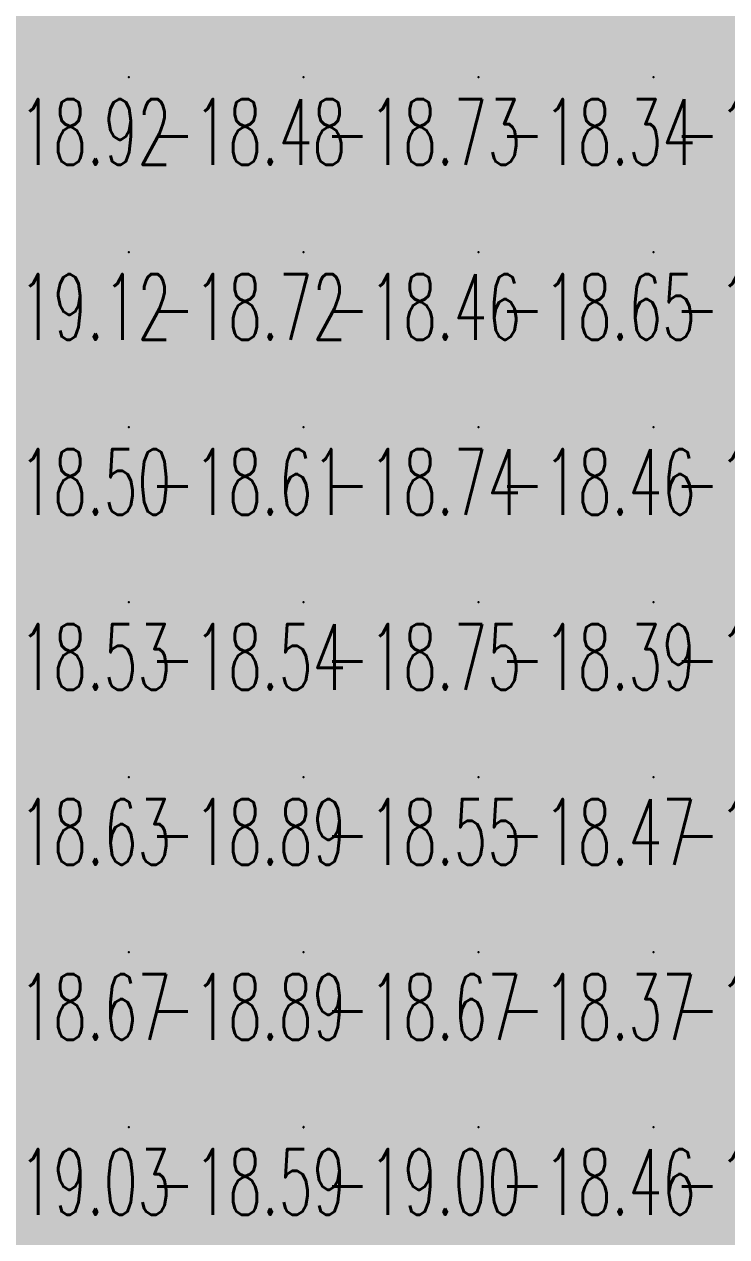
# Model space of a CAD drawing. Header units: millimetres. Extents: x 88261 to 90953, y 390274 to 392322.
# Drawn here: x 89214.3 to 89254.4, y 391821 to 391890.3 of the extents above; entities that cross this region are included whole.
import ezdxf
from ezdxf.enums import TextEntityAlignment as Align

# ---------------------------------------------------------------- set-up
doc = ezdxf.new("R2010")
doc.units = ezdxf.units.MM
doc.header["$LTSCALE"] = 25
for name, color, linetype in [('CN_03_00', 7, 'Continuous'), ('COTEAlt', 7, 'Continuous'), ('TN_COLORIAGE', 7, 'Continuous')]:
    doc.layers.add(name, color=color, linetype=linetype)
doc.styles.add('Simplex 1.0', font='Simplex.shx', dxfattribs={"width": 0.99, "height": 2.5})
doc.styles.get("Standard").update_dxf_attribs({"font": 'times.ttf'})

# ---------------------------------------------------------------- blocks, each defined once
blk = doc.blocks.new('COTE')
at = {"color": 0}
blk.add_point((0, 0), dxfattribs=at)
at = {"layer": 'COTEAlt'}
blk.add_attdef('ALT', text='', height=3.75, dxfattribs=at).set_placement((1.25, -1.25), align=Align.TOP_LEFT)

msp = doc.modelspace()

# ---------------------------------------------------------------- linework, layer by layer
at = {"layer": 'CN_03_00', "elevation": -19, "flags": 128}
msp.add_lwpolyline([(89230.25, 391827.213), (89230.252, 391827.215), (89230.254, 391827.218), (89230.255, 391827.221), (89230.257, 391827.225), (89230.258, 391827.228), (89230.259, 391827.232), (89230.26, 391827.235), (89230.261, 391827.238), (89230.261, 391827.241), (89230.261, 391827.243), (89230.261, 391827.245), (89230.261, 391827.246), (89230.26, 391827.248), (89230.26, 391827.25), (89230.259, 391827.251), (89230.258, 391827.252), (89230.257, 391827.254), (89230.256, 391827.255), (89230.254, 391827.256), (89230.253, 391827.256), (89230.251, 391827.257), (89230.25, 391827.257), (89230.248, 391827.256), (89230.246, 391827.255), (89230.244, 391827.254), (89230.242, 391827.252), (89230.24, 391827.25), (89230.238, 391827.248), (89230.236, 391827.245), (89230.235, 391827.242), (89230.234, 391827.24), (89230.232, 391827.237), (89230.231, 391827.234), (89230.231, 391827.232), (89230.23, 391827.229), (89230.23, 391827.227), (89230.231, 391827.224), (89230.231, 391827.222), (89230.232, 391827.22), (89230.233, 391827.217), (89230.235, 391827.215), (89230.237, 391827.213), (89230.239, 391827.212), (89230.241, 391827.211), (89230.243, 391827.21), (89230.246, 391827.21), (89230.248, 391827.211), (89230.25, 391827.213)], close=True, dxfattribs=at)
at = {"layer": 'TN_COLORIAGE', "color": 203}
for points in [[(89210.249, 391887.239, -18.812), (89220.249, 391887.239, -18.812), (89220.249, 391897.239, -18.812)], [(89210.249, 391897.239, -18.812), (89210.249, 391887.239, -18.812), (89220.249, 391897.239, -18.812)], [(89220.249, 391887.239, -18.458), (89230.249, 391887.239, -18.458), (89230.249, 391897.239, -18.458)], [(89220.249, 391897.239, -18.458), (89220.249, 391887.239, -18.458), (89230.249, 391897.239, -18.458)], [(89230.249, 391897.239, -18.345), (89230.249, 391887.239, -18.345), (89240.249, 391897.239, -18.345)], [(89230.249, 391887.239, -18.345), (89240.249, 391887.239, -18.345), (89240.249, 391897.239, -18.345)], [(89240.249, 391887.239, -18.257), (89250.249, 391887.239, -18.257), (89250.249, 391897.239, -18.257)], [(89240.249, 391897.239, -18.257), (89240.249, 391887.239, -18.257), (89250.249, 391897.239, -18.257)], [(89250.249, 391887.239, -18.477), (89260.249, 391887.239, -18.477), (89260.249, 391897.239, -18.477)], [(89250.249, 391897.239, -18.477), (89250.249, 391887.239, -18.477), (89260.249, 391897.239, -18.477)], [(89210.249, 391883.367, -18.478), (89212.179, 391879.17, -18.478), (89210.249, 391887.239, -18.478), (89220.249, 391887.239, -18.478)], [(89213.319, 391877.239, -18.478), (89212.179, 391879.17, -18.478), (89220.249, 391877.239, -18.478), (89220.249, 391887.239, -18.478)], [(89220.249, 391887.239, -18.726), (89220.249, 391877.239, -18.726), (89230.249, 391887.239, -18.726)], [(89220.249, 391877.239, -18.726), (89230.249, 391877.239, -18.726), (89230.249, 391887.239, -18.726)], [(89230.249, 391877.239, -18.338), (89240.249, 391877.239, -18.338), (89240.249, 391887.239, -18.338)], [(89230.249, 391887.239, -18.338), (89230.249, 391877.239, -18.338), (89240.249, 391887.239, -18.338)], [(89240.249, 391877.239, -18.251), (89250.249, 391877.239, -18.251), (89250.249, 391887.239, -18.251)], [(89240.249, 391887.239, -18.251), (89240.249, 391877.239, -18.251), (89250.249, 391887.239, -18.251)], [(89250.249, 391877.239, -18.334), (89260.249, 391877.239, -18.334), (89260.249, 391887.239, -18.334)], [(89250.249, 391887.239, -18.334), (89250.249, 391877.239, -18.334), (89260.249, 391887.239, -18.334)], [(89213.319, 391877.239, -18.499), (89210.249, 391875.246, -18.499), (89220.249, 391877.239, -18.499), (89210.249, 391867.239, -18.499)], [(89210.249, 391867.239, -18.718), (89220.249, 391867.239, -18.718), (89220.249, 391877.239, -18.718)], [(89220.249, 391867.239, -18.461), (89230.249, 391867.239, -18.461), (89230.249, 391877.239, -18.461)], [(89220.249, 391877.239, -18.461), (89220.249, 391867.239, -18.461), (89230.249, 391877.239, -18.461)], [(89230.249, 391867.239, -18.645), (89240.249, 391867.239, -18.645), (89240.249, 391877.239, -18.645)], [(89230.249, 391877.239, -18.645), (89230.249, 391867.239, -18.645), (89240.249, 391877.239, -18.645)], [(89240.249, 391867.239, -18.286), (89250.249, 391867.239, -18.286), (89250.249, 391877.239, -18.286)], [(89240.249, 391877.239, -18.286), (89240.249, 391867.239, -18.286), (89250.249, 391877.239, -18.286)], [(89250.249, 391877.239, -18.235), (89250.249, 391867.239, -18.235), (89260.249, 391877.239, -18.235)], [(89250.249, 391867.239, -18.235), (89260.249, 391867.239, -18.235), (89260.249, 391877.239, -18.235)], [(89210.249, 391867.239, -18.61), (89210.249, 391857.239, -18.61), (89220.249, 391867.239, -18.61)], [(89210.249, 391857.239, -18.61), (89220.249, 391857.239, -18.61), (89220.249, 391867.239, -18.61)], [(89220.249, 391857.239, -18.736), (89230.249, 391857.239, -18.736), (89230.249, 391867.239, -18.736)], [(89220.249, 391867.239, -18.736), (89220.249, 391857.239, -18.736), (89230.249, 391867.239, -18.736)], [(89230.249, 391867.239, -18.465), (89230.249, 391857.239, -18.465), (89240.249, 391867.239, -18.465)], [(89230.249, 391857.239, -18.465), (89240.249, 391857.239, -18.465), (89240.249, 391867.239, -18.465)], [(89240.249, 391857.239, -18.123), (89250.249, 391857.239, -18.123), (89250.249, 391867.239, -18.123)], [(89240.249, 391867.239, -18.123), (89240.249, 391857.239, -18.123), (89250.249, 391867.239, -18.123)], [(89250.249, 391867.239, -18.214), (89250.249, 391857.239, -18.214), (89260.249, 391867.239, -18.214)], [(89250.249, 391857.239, -18.214), (89260.249, 391857.239, -18.214), (89260.249, 391867.239, -18.214)], [(89210.249, 391847.239, -18.538), (89220.249, 391847.239, -18.538), (89220.249, 391857.239, -18.538)], [(89210.249, 391857.239, -18.538), (89210.249, 391847.239, -18.538), (89220.249, 391857.239, -18.538)], [(89220.249, 391847.239, -18.752), (89230.249, 391847.239, -18.752), (89230.249, 391857.239, -18.752)], [(89220.249, 391857.239, -18.752), (89220.249, 391847.239, -18.752), (89230.249, 391857.239, -18.752)], [(89230.249, 391857.239, -18.39), (89230.249, 391847.239, -18.39), (89240.249, 391857.239, -18.39)], [(89230.249, 391847.239, -18.39), (89240.249, 391847.239, -18.39), (89240.249, 391857.239, -18.39)], [(89240.249, 391857.239, -18.332), (89240.249, 391847.239, -18.332), (89250.249, 391857.239, -18.332)], [(89240.249, 391847.239, -18.332), (89250.249, 391847.239, -18.332), (89250.249, 391857.239, -18.332)], [(89250.249, 391847.239, -18.263), (89260.249, 391847.239, -18.263), (89260.249, 391857.239, -18.263)], [(89250.249, 391857.239, -18.263), (89250.249, 391847.239, -18.263), (89260.249, 391857.239, -18.263)], [(89210.249, 391837.239, -18.889), (89220.249, 391837.239, -18.889), (89220.249, 391847.239, -18.889)], [(89210.249, 391847.239, -18.889), (89210.249, 391837.239, -18.889), (89220.249, 391847.239, -18.889)], [(89220.249, 391847.239, -18.547), (89220.249, 391837.239, -18.547), (89230.249, 391847.239, -18.547)], [(89220.249, 391837.239, -18.547), (89230.249, 391837.239, -18.547), (89230.249, 391847.239, -18.547)], [(89230.249, 391847.239, -18.468), (89230.249, 391837.239, -18.468), (89240.249, 391847.239, -18.468)], [(89230.249, 391837.239, -18.468), (89240.249, 391837.239, -18.468), (89240.249, 391847.239, -18.468)], [(89240.249, 391847.239, -18.182), (89240.249, 391837.239, -18.182), (89250.249, 391847.239, -18.182)], [(89240.249, 391837.239, -18.182), (89250.249, 391837.239, -18.182), (89250.249, 391847.239, -18.182)], [(89250.249, 391847.239, -18.104), (89250.249, 391837.239, -18.104), (89260.249, 391847.239, -18.104)], [(89250.249, 391837.239, -18.104), (89260.249, 391837.239, -18.104), (89260.249, 391847.239, -18.104)], [(89212.218, 391829.208, -18.672), (89210.249, 391828.014, -18.672), (89220.249, 391837.239, -18.672), (89210.249, 391837.239, -18.672)], [(89212.218, 391829.208, -18.586), (89210.872, 391827.239, -18.586), (89220.249, 391837.239, -18.586), (89220.249, 391827.239, -18.586)], [(89220.249, 391837.239, -18.668), (89220.249, 391827.239, -18.668), (89230.249, 391837.239, -18.668)], [(89230.249, 391827.262, -18.586), (89230.231, 391827.239, -18.586), (89230.249, 391837.239, -18.586), (89220.249, 391827.239, -18.586)], [(89230.249, 391827.262, -18.372), (89230.261, 391827.251, -18.372), (89230.249, 391837.239, -18.372), (89240.249, 391837.239, -18.372)], [(89230.263, 391827.239, -18.372), (89230.261, 391827.251, -18.372), (89240.249, 391827.239, -18.372), (89240.249, 391837.239, -18.372)], [(89240.249, 391827.239, -18.366), (89250.249, 391827.239, -18.366), (89250.249, 391837.239, -18.366)], [(89240.249, 391837.239, -18.366), (89240.249, 391827.239, -18.366), (89250.249, 391837.239, -18.366)], [(89250.249, 391827.239, -18.417), (89260.249, 391827.239, -18.417), (89260.249, 391837.239, -18.417)], [(89250.249, 391837.239, -18.417), (89250.249, 391827.239, -18.417), (89260.249, 391837.239, -18.417)], [(89210.872, 391827.239, -18.586), (89212.732, 391819.723, -18.586), (89220.249, 391827.239, -18.586)], [(89213, 391817.239, -18.586), (89212.732, 391819.723, -18.586), (89220.249, 391817.239, -18.586), (89220.249, 391827.239, -18.586)], [(89230.228, 391827.219, -18.586), (89230.231, 391827.239, -18.586), (89220.249, 391817.239, -18.586), (89220.249, 391827.239, -18.586)], [(89230.249, 391827.202, -18.64), (89230.228, 391827.219, -18.64), (89230.249, 391817.239, -18.64), (89220.249, 391817.239, -18.64)], [(89230.249, 391827.202, -18.465), (89230.263, 391827.239, -18.465), (89230.249, 391817.239, -18.465), (89240.249, 391827.239, -18.465)], [(89237.648, 391817.239, -18.465), (89240.249, 391818.384, -18.465), (89230.249, 391817.239, -18.465), (89240.249, 391827.239, -18.465)], [(89241.522, 391818.512, -18.465), (89240.249, 391818.384, -18.465), (89250.249, 391827.239, -18.465), (89240.249, 391827.239, -18.465)], [(89241.696, 391817.239, -18.526), (89241.522, 391818.512, -18.526), (89250.249, 391817.239, -18.526), (89250.249, 391827.239, -18.526)], [(89250.249, 391817.239, -18.144), (89260.249, 391817.239, -18.144), (89260.249, 391827.239, -18.144)], [(89250.249, 391827.239, -18.144), (89250.249, 391817.239, -18.144), (89260.249, 391827.239, -18.144)]]:
    msp.add_solid(points, dxfattribs=at)
at = {"layer": 'TN_COLORIAGE', "color": 213}
for points in [[(89230.231, 391827.239, -19.001), (89230.228, 391827.219, -19.001), (89230.249, 391827.239, -19.001)], [(89230.228, 391827.219, -19.001), (89230.249, 391827.202, -19.001), (89230.249, 391827.239, -19.001)], [(89230.231, 391827.239, -19.001), (89230.249, 391827.262, -19.001), (89230.249, 391827.239, -19.001)], [(89230.261, 391827.251, -19.001), (89230.249, 391827.262, -19.001), (89230.249, 391827.239, -19.001)], [(89230.261, 391827.251, -19.001), (89230.263, 391827.239, -19.001), (89230.249, 391827.239, -19.001)], [(89230.263, 391827.239, -19.001), (89230.249, 391827.202, -19.001), (89230.249, 391827.239, -19.001)]]:
    msp.add_solid(points, dxfattribs=at)

# ---------------------------------------------------------------- block references
at = {"layer": 'COTEAlt'}
ref = msp.add_blockref('COTE', (89210.249, 391887.239), dxfattribs=at)
ref.add_attrib('ALT', '-18.92', dxfattribs={"height": 3.75, "style": 'Simplex 1.0', "width": 0.6}).set_placement((89211.499, 391885.989), align=Align.TOP_LEFT)
ref = msp.add_blockref('COTE', (89220.249, 391887.239), dxfattribs=at)
ref.add_attrib('ALT', '-18.48', dxfattribs={"height": 3.75, "style": 'Simplex 1.0', "width": 0.6}).set_placement((89221.499, 391885.989), align=Align.TOP_LEFT)
ref = msp.add_blockref('COTE', (89230.249, 391887.239), dxfattribs=at)
ref.add_attrib('ALT', '-18.73', dxfattribs={"height": 3.75, "style": 'Simplex 1.0', "width": 0.6}).set_placement((89231.499, 391885.989), align=Align.TOP_LEFT)
ref = msp.add_blockref('COTE', (89240.249, 391887.239), dxfattribs=at)
ref.add_attrib('ALT', '-18.34', dxfattribs={"height": 3.75, "style": 'Simplex 1.0', "width": 0.6}).set_placement((89241.499, 391885.989), align=Align.TOP_LEFT)
ref = msp.add_blockref('COTE', (89250.249, 391887.239), dxfattribs=at)
ref.add_attrib('ALT', '-18.25', dxfattribs={"height": 3.75, "style": 'Simplex 1.0', "width": 0.6}).set_placement((89251.499, 391885.989), align=Align.TOP_LEFT)
ref = msp.add_blockref('COTE', (89210.249, 391877.239), dxfattribs=at)
ref.add_attrib('ALT', '-19.12', dxfattribs={"height": 3.75, "style": 'Simplex 1.0', "width": 0.6}).set_placement((89211.499, 391875.989), align=Align.TOP_LEFT)
ref = msp.add_blockref('COTE', (89220.249, 391877.239), dxfattribs=at)
ref.add_attrib('ALT', '-18.72', dxfattribs={"height": 3.75, "style": 'Simplex 1.0', "width": 0.6}).set_placement((89221.499, 391875.989), align=Align.TOP_LEFT)
ref = msp.add_blockref('COTE', (89230.249, 391877.239), dxfattribs=at)
ref.add_attrib('ALT', '-18.46', dxfattribs={"height": 3.75, "style": 'Simplex 1.0', "width": 0.6}).set_placement((89231.499, 391875.989), align=Align.TOP_LEFT)
ref = msp.add_blockref('COTE', (89240.249, 391877.239), dxfattribs=at)
ref.add_attrib('ALT', '-18.65', dxfattribs={"height": 3.75, "style": 'Simplex 1.0', "width": 0.6}).set_placement((89241.499, 391875.989), align=Align.TOP_LEFT)
ref = msp.add_blockref('COTE', (89250.249, 391877.239), dxfattribs=at)
ref.add_attrib('ALT', '-18.29', dxfattribs={"height": 3.75, "style": 'Simplex 1.0', "width": 0.6}).set_placement((89251.499, 391875.989), align=Align.TOP_LEFT)
ref = msp.add_blockref('COTE', (89210.249, 391867.239), dxfattribs=at)
ref.add_attrib('ALT', '-18.50', dxfattribs={"height": 3.75, "style": 'Simplex 1.0', "width": 0.6}).set_placement((89211.499, 391865.989), align=Align.TOP_LEFT)
ref = msp.add_blockref('COTE', (89220.249, 391867.239), dxfattribs=at)
ref.add_attrib('ALT', '-18.61', dxfattribs={"height": 3.75, "style": 'Simplex 1.0', "width": 0.6}).set_placement((89221.499, 391865.989), align=Align.TOP_LEFT)
ref = msp.add_blockref('COTE', (89230.249, 391867.239), dxfattribs=at)
ref.add_attrib('ALT', '-18.74', dxfattribs={"height": 3.75, "style": 'Simplex 1.0', "width": 0.6}).set_placement((89231.499, 391865.989), align=Align.TOP_LEFT)
ref = msp.add_blockref('COTE', (89240.249, 391867.239), dxfattribs=at)
ref.add_attrib('ALT', '-18.46', dxfattribs={"height": 3.75, "style": 'Simplex 1.0', "width": 0.6}).set_placement((89241.499, 391865.989), align=Align.TOP_LEFT)
ref = msp.add_blockref('COTE', (89250.249, 391867.239), dxfattribs=at)
ref.add_attrib('ALT', '-18.12', dxfattribs={"height": 3.75, "style": 'Simplex 1.0', "width": 0.6}).set_placement((89251.499, 391865.989), align=Align.TOP_LEFT)
ref = msp.add_blockref('COTE', (89210.249, 391857.239), dxfattribs=at)
ref.add_attrib('ALT', '-18.53', dxfattribs={"height": 3.75, "style": 'Simplex 1.0', "width": 0.6}).set_placement((89211.499, 391855.989), align=Align.TOP_LEFT)
ref = msp.add_blockref('COTE', (89220.249, 391857.239), dxfattribs=at)
ref.add_attrib('ALT', '-18.54', dxfattribs={"height": 3.75, "style": 'Simplex 1.0', "width": 0.6}).set_placement((89221.499, 391855.989), align=Align.TOP_LEFT)
ref = msp.add_blockref('COTE', (89230.249, 391857.239), dxfattribs=at)
ref.add_attrib('ALT', '-18.75', dxfattribs={"height": 3.75, "style": 'Simplex 1.0', "width": 0.6}).set_placement((89231.499, 391855.989), align=Align.TOP_LEFT)
ref = msp.add_blockref('COTE', (89240.249, 391857.239), dxfattribs=at)
ref.add_attrib('ALT', '-18.39', dxfattribs={"height": 3.75, "style": 'Simplex 1.0', "width": 0.6}).set_placement((89241.499, 391855.989), align=Align.TOP_LEFT)
ref = msp.add_blockref('COTE', (89250.249, 391857.239), dxfattribs=at)
ref.add_attrib('ALT', '-18.33', dxfattribs={"height": 3.75, "style": 'Simplex 1.0', "width": 0.6}).set_placement((89251.499, 391855.989), align=Align.TOP_LEFT)
ref = msp.add_blockref('COTE', (89210.249, 391847.239), dxfattribs=at)
ref.add_attrib('ALT', '-18.63', dxfattribs={"height": 3.75, "style": 'Simplex 1.0', "width": 0.6}).set_placement((89211.499, 391845.989), align=Align.TOP_LEFT)
ref = msp.add_blockref('COTE', (89220.249, 391847.239), dxfattribs=at)
ref.add_attrib('ALT', '-18.89', dxfattribs={"height": 3.75, "style": 'Simplex 1.0', "width": 0.6}).set_placement((89221.499, 391845.989), align=Align.TOP_LEFT)
ref = msp.add_blockref('COTE', (89230.249, 391847.239), dxfattribs=at)
ref.add_attrib('ALT', '-18.55', dxfattribs={"height": 3.75, "style": 'Simplex 1.0', "width": 0.6}).set_placement((89231.499, 391845.989), align=Align.TOP_LEFT)
ref = msp.add_blockref('COTE', (89240.249, 391847.239), dxfattribs=at)
ref.add_attrib('ALT', '-18.47', dxfattribs={"height": 3.75, "style": 'Simplex 1.0', "width": 0.6}).set_placement((89241.499, 391845.989), align=Align.TOP_LEFT)
ref = msp.add_blockref('COTE', (89250.249, 391847.239), dxfattribs=at)
ref.add_attrib('ALT', '-18.18', dxfattribs={"height": 3.75, "style": 'Simplex 1.0', "width": 0.6}).set_placement((89251.499, 391845.989), align=Align.TOP_LEFT)
ref = msp.add_blockref('COTE', (89210.249, 391837.239), dxfattribs=at)
ref.add_attrib('ALT', '-18.67', dxfattribs={"height": 3.75, "style": 'Simplex 1.0', "width": 0.6}).set_placement((89211.499, 391835.989), align=Align.TOP_LEFT)
ref = msp.add_blockref('COTE', (89220.249, 391837.239), dxfattribs=at)
ref.add_attrib('ALT', '-18.89', dxfattribs={"height": 3.75, "style": 'Simplex 1.0', "width": 0.6}).set_placement((89221.499, 391835.989), align=Align.TOP_LEFT)
ref = msp.add_blockref('COTE', (89230.249, 391837.239), dxfattribs=at)
ref.add_attrib('ALT', '-18.67', dxfattribs={"height": 3.75, "style": 'Simplex 1.0', "width": 0.6}).set_placement((89231.499, 391835.989), align=Align.TOP_LEFT)
ref = msp.add_blockref('COTE', (89240.249, 391837.239), dxfattribs=at)
ref.add_attrib('ALT', '-18.37', dxfattribs={"height": 3.75, "style": 'Simplex 1.0', "width": 0.6}).set_placement((89241.499, 391835.989), align=Align.TOP_LEFT)
ref = msp.add_blockref('COTE', (89250.249, 391837.239), dxfattribs=at)
ref.add_attrib('ALT', '-18.37', dxfattribs={"height": 3.75, "style": 'Simplex 1.0', "width": 0.6}).set_placement((89251.499, 391835.989), align=Align.TOP_LEFT)
ref = msp.add_blockref('COTE', (89210.249, 391827.239), dxfattribs=at)
ref.add_attrib('ALT', '-19.03', dxfattribs={"height": 3.75, "style": 'Simplex 1.0', "width": 0.6}).set_placement((89211.499, 391825.989), align=Align.TOP_LEFT)
ref = msp.add_blockref('COTE', (89220.249, 391827.239), dxfattribs=at)
ref.add_attrib('ALT', '-18.59', dxfattribs={"height": 3.75, "style": 'Simplex 1.0', "width": 0.6}).set_placement((89221.499, 391825.989), align=Align.TOP_LEFT)
ref = msp.add_blockref('COTE', (89230.249, 391827.239), dxfattribs=at)
ref.add_attrib('ALT', '-19.00', dxfattribs={"height": 3.75, "style": 'Simplex 1.0', "width": 0.6}).set_placement((89231.499, 391825.989), align=Align.TOP_LEFT)
ref = msp.add_blockref('COTE', (89240.249, 391827.239), dxfattribs=at)
ref.add_attrib('ALT', '-18.46', dxfattribs={"height": 3.75, "style": 'Simplex 1.0', "width": 0.6}).set_placement((89241.499, 391825.989), align=Align.TOP_LEFT)
ref = msp.add_blockref('COTE', (89250.249, 391827.239), dxfattribs=at)
ref.add_attrib('ALT', '-18.53', dxfattribs={"height": 3.75, "style": 'Simplex 1.0', "width": 0.6}).set_placement((89251.499, 391825.989), align=Align.TOP_LEFT)

doc.saveas('drawing.dxf')
